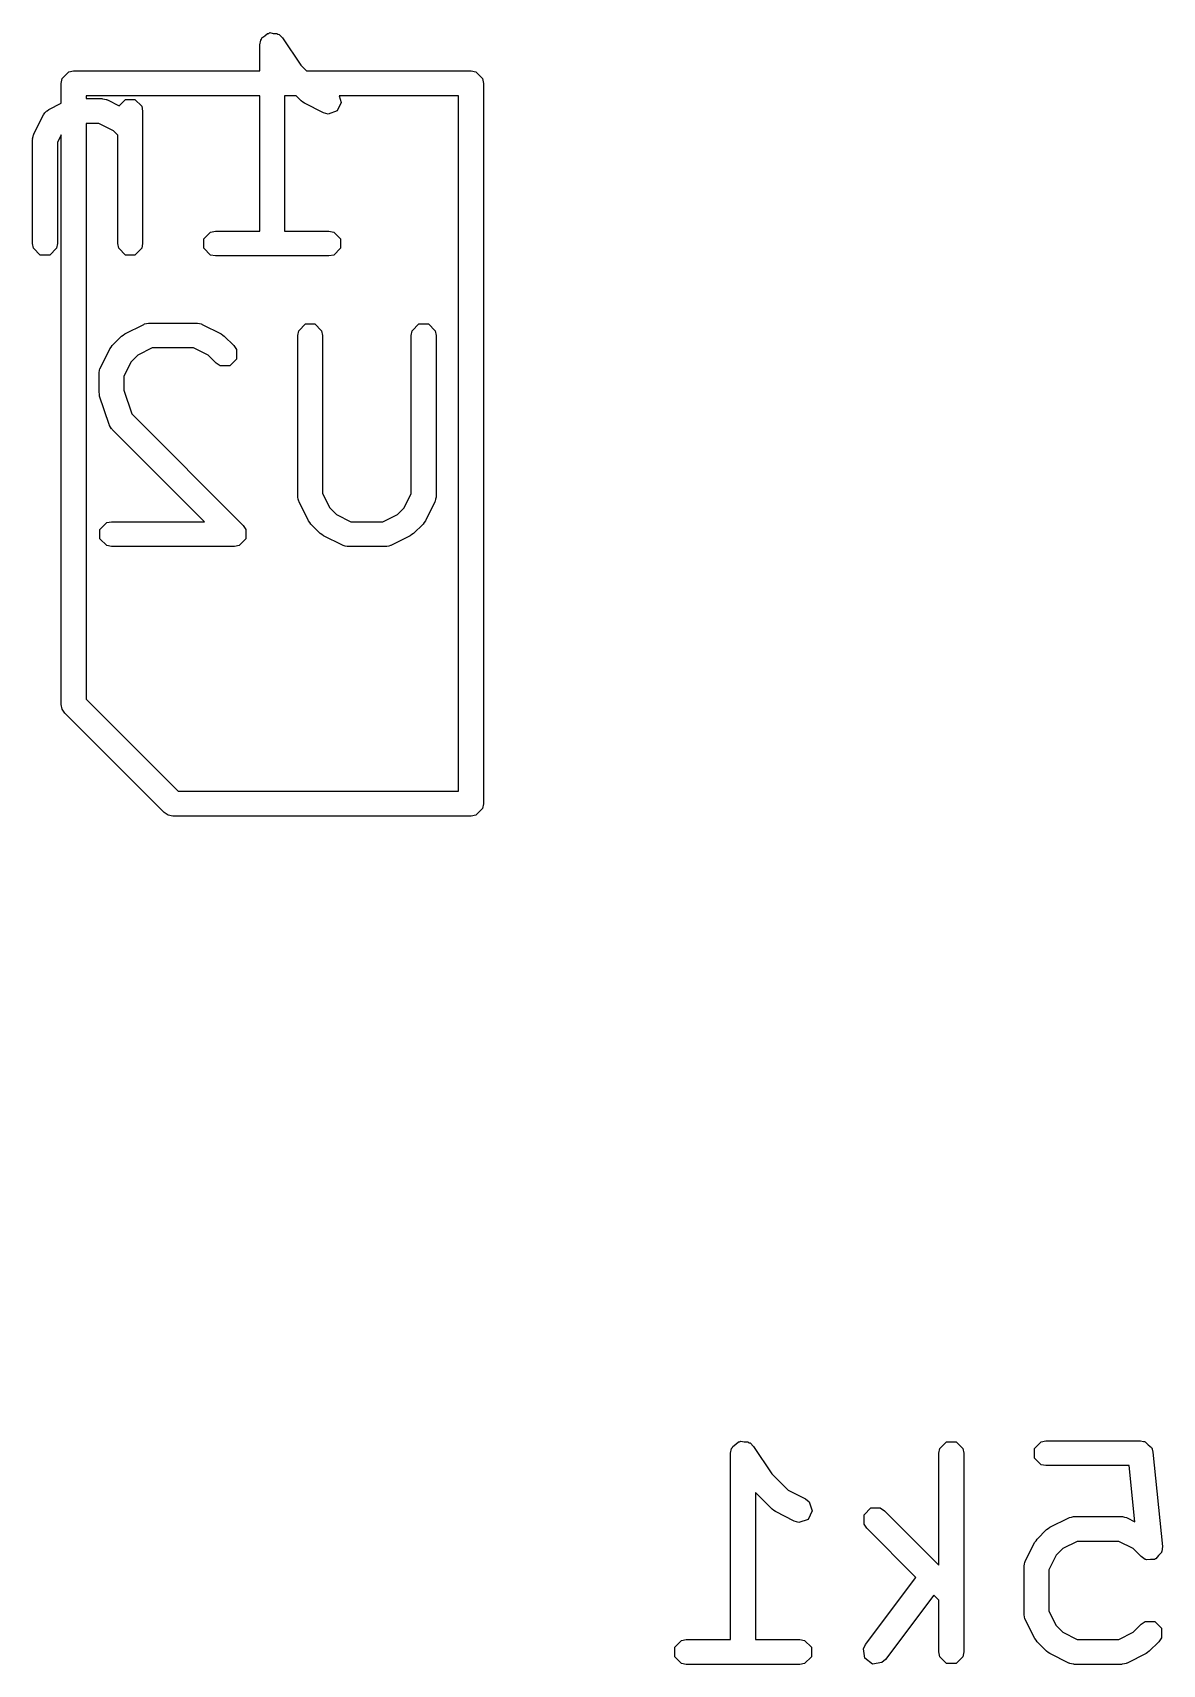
# Model space of a CAD drawing. Header units: inches. Extents: x 0.38 to 5.39, y 0.07 to 3.28.
# Drawn here: x 4.8773 to 5.0564, y 2.4926 to 2.7512 of the extents above; entities that cross this region are included whole.
import ezdxf

# ---------------------------------------------------------------- set-up
doc = ezdxf.new("R2010")
doc.units = ezdxf.units.IN
doc.header["$MEASUREMENT"] = 0
doc.layers.add('BLACK', color=250, linetype='CONTINUOUS')

msp = doc.modelspace()

# ---------------------------------------------------------------- linework, layer by layer
at = {"layer": 'BLACK', "linetype": 'CONTINUOUS'}
for p, q in [((4.9133, 2.74926), (4.91345, 2.75001)), ((4.9133, 2.74512), (4.9133, 2.74926)), ((4.91345, 2.75001), (4.9136, 2.75015)), ((4.9136, 2.75015), (4.91364, 2.75035)), ((4.91364, 2.75035), (4.91411, 2.75067)), ((4.91411, 2.75067), (4.91452, 2.75107)), ((4.91452, 2.75107), (4.91472, 2.75107)), ((4.91472, 2.75107), (4.91489, 2.75119)), ((4.91489, 2.75119), (4.91545, 2.75107)), ((4.91545, 2.75107), (4.91603, 2.75107)), ((4.91603, 2.75107), (4.91617, 2.75093)), ((4.91617, 2.75093), (4.91637, 2.75089)), ((4.91637, 2.75089), (4.91691, 2.75035)), ((4.91691, 2.75035), (4.9198, 2.74601)), ((4.88198, 2.7439), (4.88305, 2.74497)), ((4.88305, 2.74497), (4.8838, 2.74512)), ((4.8838, 2.74512), (4.9133, 2.74512)), ((4.9198, 2.74601), (4.92069, 2.74512)), ((4.92069, 2.74512), (4.94679, 2.74512)), ((4.94679, 2.74512), (4.94754, 2.74497)), ((4.94754, 2.74497), (4.94861, 2.7439)), ((4.88183, 2.74315), (4.88198, 2.7439)), ((4.88183, 2.73999), (4.88183, 2.74315)), ((4.94861, 2.7439), (4.94876, 2.74315)), ((4.94876, 2.74315), (4.94876, 2.62898)), ((4.87959, 2.73878), (4.8799, 2.73902)), ((4.8799, 2.73902), (4.88183, 2.73999)), ((4.9133, 2.74118), (4.88577, 2.74118)), ((4.88577, 2.74118), (4.88577, 2.74073)), ((4.88577, 2.74073), (4.88828, 2.74073)), ((4.88828, 2.74073), (4.88837, 2.74071)), ((4.88837, 2.74071), (4.88841, 2.74072)), ((4.88841, 2.74072), (4.88872, 2.74064)), ((4.88872, 2.74064), (4.88903, 2.74058)), ((4.88903, 2.74058), (4.88906, 2.74054)), ((4.88906, 2.74054), (4.88916, 2.74052)), ((4.88916, 2.74052), (4.89103, 2.73958)), ((4.89103, 2.73958), (4.89202, 2.74058)), ((4.89202, 2.74058), (4.89353, 2.74058)), ((4.89353, 2.74058), (4.89459, 2.73951)), ((4.89459, 2.73951), (4.89474, 2.73876)), ((4.9133, 2.71973), (4.9133, 2.74118)), ((4.91906, 2.74118), (4.91724, 2.74118)), ((4.91724, 2.74118), (4.91724, 2.71973)), ((4.91988, 2.74037), (4.91906, 2.74118)), ((4.92014, 2.74019), (4.91988, 2.74037)), ((4.92039, 2.74), (4.92014, 2.74019)), ((4.92339, 2.7385), (4.92039, 2.74)), ((4.92623, 2.74012), (4.92556, 2.73877)), ((4.92588, 2.74118), (4.92623, 2.74012)), ((4.94482, 2.74118), (4.92588, 2.74118)), ((4.94482, 2.63094), (4.94482, 2.74118)), ((4.87752, 2.73514), (4.87902, 2.73814)), ((4.87902, 2.73814), (4.87926, 2.73845)), ((4.87926, 2.73845), (4.87929, 2.73855)), ((4.87929, 2.73855), (4.8794, 2.73863)), ((4.8794, 2.73863), (4.87949, 2.73874)), ((4.87949, 2.73874), (4.87959, 2.73878)), ((4.88781, 2.73679), (4.88577, 2.73679)), ((4.88577, 2.73679), (4.88577, 2.64554)), ((4.89011, 2.73564), (4.88781, 2.73679)), ((4.89474, 2.73876), (4.89474, 2.71776)), ((4.92413, 2.73829), (4.92339, 2.7385)), ((4.92556, 2.73877), (4.92413, 2.73829)), ((4.87731, 2.7344), (4.8774, 2.7347)), ((4.87733, 2.73435), (4.87731, 2.7344)), ((4.87731, 2.73426), (4.87733, 2.73435)), ((4.87731, 2.71776), (4.87731, 2.73426)), ((4.8774, 2.7347), (4.87746, 2.73501)), ((4.87746, 2.73501), (4.87749, 2.73504)), ((4.87749, 2.73504), (4.87752, 2.73514)), ((4.88183, 2.73497), (4.88124, 2.73379)), ((4.88124, 2.73379), (4.88124, 2.71776)), ((4.88183, 2.64472), (4.88183, 2.73497)), ((4.89081, 2.73494), (4.89011, 2.73564)), ((4.89081, 2.71776), (4.89081, 2.73494)), ((4.90445, 2.71851), (4.90552, 2.71958)), ((4.90445, 2.71701), (4.90445, 2.71851)), ((4.90552, 2.71958), (4.90627, 2.71973)), ((4.90627, 2.71973), (4.9133, 2.71973)), ((4.91724, 2.71973), (4.92427, 2.71973)), ((4.92427, 2.71973), (4.92502, 2.71958)), ((4.92502, 2.71958), (4.92609, 2.71851)), ((4.92609, 2.71851), (4.92609, 2.71701)), ((4.87746, 2.71701), (4.87731, 2.71776)), ((4.87852, 2.71594), (4.87746, 2.71701)), ((4.88003, 2.71594), (4.87852, 2.71594)), ((4.88109, 2.71701), (4.88003, 2.71594)), ((4.88124, 2.71776), (4.88109, 2.71701)), ((4.89096, 2.71701), (4.89081, 2.71776)), ((4.89202, 2.71594), (4.89096, 2.71701)), ((4.89353, 2.71594), (4.89202, 2.71594)), ((4.89459, 2.71701), (4.89353, 2.71594)), ((4.89474, 2.71776), (4.89459, 2.71701)), ((4.90552, 2.71594), (4.90445, 2.71701)), ((4.90627, 2.71579), (4.90552, 2.71594)), ((4.92427, 2.71579), (4.90627, 2.71579)), ((4.92502, 2.71594), (4.92427, 2.71579)), ((4.92609, 2.71701), (4.92502, 2.71594)), ((4.88991, 2.70159), (4.89141, 2.70309)), ((4.89141, 2.70309), (4.89167, 2.70326)), ((4.89167, 2.70326), (4.89192, 2.70345)), ((4.89192, 2.70345), (4.89492, 2.70495)), ((4.89492, 2.70495), (4.89501, 2.70498)), ((4.89501, 2.70498), (4.89504, 2.70501)), ((4.89504, 2.70501), (4.89535, 2.70507)), ((4.89535, 2.70507), (4.89566, 2.70516)), ((4.89566, 2.70516), (4.8957, 2.70514)), ((4.8957, 2.70514), (4.8958, 2.70516)), ((4.8958, 2.70516), (4.9033, 2.70516)), ((4.9033, 2.70516), (4.90339, 2.70514)), ((4.90339, 2.70514), (4.90344, 2.70516)), ((4.90344, 2.70516), (4.90374, 2.70507)), ((4.90374, 2.70507), (4.90405, 2.70501)), ((4.90405, 2.70501), (4.90408, 2.70498)), ((4.90408, 2.70498), (4.90418, 2.70495)), ((4.90418, 2.70495), (4.90718, 2.70345)), ((4.90718, 2.70345), (4.90743, 2.70326)), ((4.90743, 2.70326), (4.90769, 2.70309)), ((4.90769, 2.70309), (4.90919, 2.70159)), ((4.91933, 2.70319), (4.91948, 2.70395)), ((4.91933, 2.6777), (4.91933, 2.70319)), ((4.91948, 2.70395), (4.92054, 2.70501)), ((4.92054, 2.70501), (4.92205, 2.70501)), ((4.92205, 2.70501), (4.92311, 2.70395)), ((4.92311, 2.70395), (4.92326, 2.70319)), ((4.92326, 2.70319), (4.92326, 2.67816)), ((4.93732, 2.70319), (4.93747, 2.70395)), ((4.93732, 2.67816), (4.93732, 2.70319)), ((4.93747, 2.70395), (4.93854, 2.70501)), ((4.93854, 2.70501), (4.94005, 2.70501)), ((4.94005, 2.70501), (4.94111, 2.70395)), ((4.94111, 2.70395), (4.94126, 2.70319)), ((4.94126, 2.70319), (4.94126, 2.6777)), ((4.88804, 2.69807), (4.88954, 2.70107)), ((4.88954, 2.70107), (4.88973, 2.70132)), ((4.88973, 2.70132), (4.88991, 2.70159)), ((4.89396, 2.70008), (4.89292, 2.69903)), ((4.89626, 2.70122), (4.89396, 2.70008)), ((4.90283, 2.70122), (4.89626, 2.70122)), ((4.90513, 2.70008), (4.90283, 2.70122)), ((4.9064, 2.6988), (4.90513, 2.70008)), ((4.90919, 2.70159), (4.90961, 2.70095)), ((4.90961, 2.70095), (4.90961, 2.69944)), ((4.88783, 2.69733), (4.88792, 2.69764)), ((4.88792, 2.69764), (4.88798, 2.69795)), ((4.88798, 2.69795), (4.88801, 2.69798)), ((4.88801, 2.69798), (4.88804, 2.69807)), ((4.89292, 2.69903), (4.89177, 2.69673)), ((4.90704, 2.69837), (4.9064, 2.6988)), ((4.90855, 2.69837), (4.90704, 2.69837)), ((4.90961, 2.69944), (4.90855, 2.69837)), ((4.88785, 2.69729), (4.88783, 2.69733)), ((4.88783, 2.69719), (4.88785, 2.69729)), ((4.88783, 2.69419), (4.88783, 2.69719)), ((4.89177, 2.69673), (4.89177, 2.69451)), ((4.88789, 2.69388), (4.88783, 2.69419)), ((4.88793, 2.69357), (4.88789, 2.69388)), ((4.88943, 2.68907), (4.88793, 2.69357)), ((4.89177, 2.69451), (4.89302, 2.69076)), ((4.89302, 2.69076), (4.91069, 2.67309)), ((4.88948, 2.68899), (4.88943, 2.68907)), ((4.88948, 2.68894), (4.88948, 2.68899)), ((4.88965, 2.68868), (4.88948, 2.68894)), ((4.88981, 2.68841), (4.88965, 2.68868)), ((4.88985, 2.68838), (4.88981, 2.68841)), ((4.88991, 2.6883), (4.88985, 2.68838)), ((4.90454, 2.67367), (4.88991, 2.6883)), ((4.91935, 2.6776), (4.91933, 2.6777)), ((4.91933, 2.67756), (4.91935, 2.6776)), ((4.91941, 2.67725), (4.91933, 2.67756)), ((4.91948, 2.67694), (4.91941, 2.67725)), ((4.91951, 2.67691), (4.91948, 2.67694)), ((4.91953, 2.67682), (4.91951, 2.67691)), ((4.92103, 2.67382), (4.91953, 2.67682)), ((4.92326, 2.67816), (4.92441, 2.67586)), ((4.93617, 2.67586), (4.93732, 2.67816)), ((4.94105, 2.67682), (4.93955, 2.67382)), ((4.94108, 2.67691), (4.94105, 2.67682)), ((4.94111, 2.67694), (4.94108, 2.67691)), ((4.94117, 2.67725), (4.94111, 2.67694)), ((4.94126, 2.67756), (4.94117, 2.67725)), ((4.94126, 2.6777), (4.94124, 2.6776)), ((4.94124, 2.6776), (4.94126, 2.67756)), ((4.92441, 2.67586), (4.92546, 2.67481)), ((4.92546, 2.67481), (4.92776, 2.67367)), ((4.93283, 2.67367), (4.93513, 2.67481)), ((4.93513, 2.67481), (4.93617, 2.67586)), ((4.88798, 2.67245), (4.88905, 2.67352)), ((4.88798, 2.67094), (4.88798, 2.67245)), ((4.88905, 2.67352), (4.8898, 2.67367)), ((4.8898, 2.67367), (4.90454, 2.67367)), ((4.91069, 2.67309), (4.91111, 2.67245)), ((4.91111, 2.67245), (4.91111, 2.67094)), ((4.92123, 2.67357), (4.92103, 2.67382)), ((4.9214, 2.6733), (4.92123, 2.67357)), ((4.9229, 2.6718), (4.9214, 2.6733)), ((4.92316, 2.67163), (4.9229, 2.6718)), ((4.92341, 2.67144), (4.92316, 2.67163)), ((4.92776, 2.67367), (4.93283, 2.67367)), ((4.93742, 2.67163), (4.93717, 2.67144)), ((4.93768, 2.6718), (4.93742, 2.67163)), ((4.93918, 2.6733), (4.93768, 2.6718)), ((4.93936, 2.67357), (4.93918, 2.6733)), ((4.93955, 2.67382), (4.93936, 2.67357)), ((4.88905, 2.66988), (4.88798, 2.67094)), ((4.8898, 2.66973), (4.88905, 2.66988)), ((4.9093, 2.66973), (4.8898, 2.66973)), ((4.91005, 2.66988), (4.9093, 2.66973)), ((4.91111, 2.67094), (4.91005, 2.66988)), ((4.92641, 2.66994), (4.92341, 2.67144)), ((4.92651, 2.66991), (4.92641, 2.66994)), ((4.92654, 2.66988), (4.92651, 2.66991)), ((4.92685, 2.66982), (4.92654, 2.66988)), ((4.92715, 2.66973), (4.92685, 2.66982)), ((4.9272, 2.66975), (4.92715, 2.66973)), ((4.92729, 2.66973), (4.9272, 2.66975)), ((4.93329, 2.66973), (4.92729, 2.66973)), ((4.93339, 2.66975), (4.93329, 2.66973)), ((4.93343, 2.66973), (4.93339, 2.66975)), ((4.93374, 2.66982), (4.93343, 2.66973)), ((4.93405, 2.66988), (4.93374, 2.66982)), ((4.93408, 2.66991), (4.93405, 2.66988)), ((4.93417, 2.66994), (4.93408, 2.66991)), ((4.93717, 2.67144), (4.93417, 2.66994)), ((4.88198, 2.64397), (4.88183, 2.64472)), ((4.88241, 2.64333), (4.88198, 2.64397)), ((4.89816, 2.62758), (4.88241, 2.64333)), ((4.88577, 2.64554), (4.90036, 2.63094)), ((4.90036, 2.63094), (4.94482, 2.63094)), ((4.94861, 2.62822), (4.94754, 2.62716)), ((4.94876, 2.62898), (4.94861, 2.62822)), ((4.89879, 2.62716), (4.89816, 2.62758)), ((4.89955, 2.62701), (4.89879, 2.62716)), ((4.89879, 2.62716), (4.89879, 2.62716)), ((4.94679, 2.62701), (4.89955, 2.62701)), ((4.94754, 2.62716), (4.94679, 2.62701)), ((4.98794, 2.52603), (4.98809, 2.52678)), ((4.98809, 2.52678), (4.98824, 2.52692)), ((4.98824, 2.52692), (4.98828, 2.52712)), ((4.98828, 2.52712), (4.98875, 2.52744)), ((4.98875, 2.52744), (4.98916, 2.52785)), ((4.98916, 2.52785), (4.98936, 2.52785)), ((4.98936, 2.52785), (4.98953, 2.52796)), ((4.98953, 2.52796), (4.99009, 2.52785)), ((4.99009, 2.52785), (4.99066, 2.52785)), ((4.99066, 2.52785), (4.99081, 2.5277)), ((4.99081, 2.5277), (4.99101, 2.52766)), ((4.99101, 2.52766), (4.99155, 2.52712)), ((4.99155, 2.52712), (4.99444, 2.52278)), ((5.02094, 2.52603), (5.02109, 2.52678)), ((5.02109, 2.52678), (5.02215, 2.52785)), ((5.02215, 2.52785), (5.02366, 2.52785)), ((5.02366, 2.52785), (5.02473, 2.52678)), ((5.02473, 2.52678), (5.02488, 2.52603)), ((5.03609, 2.52678), (5.03715, 2.52785)), ((5.03609, 2.52527), (5.03609, 2.52678)), ((5.03715, 2.52785), (5.0379, 2.528)), ((5.0379, 2.528), (5.0529, 2.528)), ((5.0529, 2.528), (5.05337, 2.5279)), ((5.05337, 2.5279), (5.05347, 2.52791)), ((5.05347, 2.52791), (5.05352, 2.52787)), ((5.05352, 2.52787), (5.05366, 2.52785)), ((5.05366, 2.52785), (5.05412, 2.52738)), ((5.05412, 2.52738), (5.05464, 2.52696)), ((5.05464, 2.52696), (5.05468, 2.52682)), ((5.05468, 2.52682), (5.05472, 2.52678)), ((5.05472, 2.52678), (5.05472, 2.52668)), ((4.98794, 2.4965), (4.98794, 2.52603)), ((5.02094, 2.50828), (5.02094, 2.52603)), ((5.02488, 2.52603), (5.02488, 2.49453)), ((5.03715, 2.52421), (5.03609, 2.52527)), ((5.0379, 2.52406), (5.03715, 2.52421)), ((5.05472, 2.52668), (5.05486, 2.52622)), ((5.05486, 2.52622), (5.05636, 2.51123)), ((4.99444, 2.52278), (4.99708, 2.52015)), ((5.05112, 2.52406), (5.0379, 2.52406)), ((5.05201, 2.51518), (5.05112, 2.52406)), ((4.99452, 2.51714), (4.99188, 2.51978)), ((4.99188, 2.51978), (4.99188, 2.4965)), ((4.99708, 2.52015), (4.99979, 2.51879)), ((4.99478, 2.51696), (4.99452, 2.51714)), ((4.99503, 2.51677), (4.99478, 2.51696)), ((4.99803, 2.51527), (4.99503, 2.51677)), ((4.99979, 2.51879), (5.0004, 2.51832)), ((5.00087, 2.51689), (5.0002, 2.51554)), ((5.0004, 2.51832), (5.00087, 2.51689)), ((5.00909, 2.51628), (5.01015, 2.51735)), ((5.01015, 2.51735), (5.01166, 2.51735)), ((5.01166, 2.51735), (5.0123, 2.51692)), ((5.0123, 2.51692), (5.02094, 2.50828)), ((4.99877, 2.51507), (4.99803, 2.51527)), ((5.0002, 2.51554), (4.99877, 2.51507)), ((5.00909, 2.51478), (5.00909, 2.51628)), ((5.00952, 2.51414), (5.00909, 2.51478)), ((5.01731, 2.50635), (5.00952, 2.51414)), ((5.03651, 2.51242), (5.03801, 2.51392)), ((5.03801, 2.51392), (5.03828, 2.5141)), ((5.03828, 2.5141), (5.03852, 2.51429)), ((5.03852, 2.51429), (5.04152, 2.51579)), ((5.04152, 2.51579), (5.04162, 2.51582)), ((5.04162, 2.51582), (5.04165, 2.51585)), ((5.04165, 2.51585), (5.04196, 2.51591)), ((5.04196, 2.51591), (5.04226, 2.51599)), ((5.04226, 2.51599), (5.04231, 2.51598)), ((5.04231, 2.51598), (5.0424, 2.516)), ((5.0424, 2.516), (5.0499, 2.516)), ((5.0499, 2.516), (5.05, 2.51598)), ((5.05, 2.51598), (5.05004, 2.51599)), ((5.05004, 2.51599), (5.05035, 2.51591)), ((5.05035, 2.51591), (5.05066, 2.51585)), ((5.05066, 2.51585), (5.05069, 2.51582)), ((5.05069, 2.51582), (5.05078, 2.51579)), ((5.05078, 2.51579), (5.05201, 2.51518)), ((5.03464, 2.50891), (5.03614, 2.51191)), ((5.03614, 2.51191), (5.03634, 2.51216)), ((5.03634, 2.51216), (5.03651, 2.51242)), ((5.04287, 2.51206), (5.04057, 2.51091)), ((5.04944, 2.51206), (5.04287, 2.51206)), ((5.05174, 2.51091), (5.04944, 2.51206)), ((5.03452, 2.50847), (5.03459, 2.50878)), ((5.03459, 2.50878), (5.03462, 2.50882)), ((5.03462, 2.50882), (5.03464, 2.50891)), ((5.03952, 2.50986), (5.03837, 2.50757)), ((5.04057, 2.51091), (5.03952, 2.50986)), ((5.05301, 2.50964), (5.05174, 2.51091)), ((5.05365, 2.50921), (5.05301, 2.50964)), ((5.05375, 2.50921), (5.05365, 2.50921)), ((5.05383, 2.50915), (5.05375, 2.50921)), ((5.05449, 2.50921), (5.05383, 2.50915)), ((5.05516, 2.50921), (5.05449, 2.50921)), ((5.05523, 2.50928), (5.05516, 2.50921)), ((5.05533, 2.50929), (5.05523, 2.50928)), ((5.05575, 2.50981), (5.05533, 2.50929)), ((5.05622, 2.51028), (5.05575, 2.50981)), ((5.05629, 2.51046), (5.05622, 2.51038)), ((5.05622, 2.51038), (5.05622, 2.51028)), ((5.05636, 2.51123), (5.05629, 2.51046)), ((5.00933, 2.49571), (5.01731, 2.50635)), ((5.03444, 2.50817), (5.03452, 2.50847)), ((5.03446, 2.50813), (5.03444, 2.50817)), ((5.03444, 2.50803), (5.03446, 2.50813)), ((5.03444, 2.50053), (5.03444, 2.50803)), ((5.03837, 2.50757), (5.03837, 2.501)), ((5.02012, 2.50353), (5.01248, 2.49335)), ((5.02094, 2.50272), (5.02012, 2.50353)), ((5.02094, 2.49453), (5.02094, 2.50272)), ((5.03837, 2.501), (5.03952, 2.4987)), ((5.03446, 2.50043), (5.03444, 2.50053)), ((5.03444, 2.50039), (5.03446, 2.50043)), ((5.03452, 2.50009), (5.03444, 2.50039)), ((5.03459, 2.49978), (5.03452, 2.50009)), ((5.03462, 2.49975), (5.03459, 2.49978)), ((5.03464, 2.49965), (5.03462, 2.49975)), ((5.03614, 2.49665), (5.03464, 2.49965)), ((5.03952, 2.4987), (5.04057, 2.49765)), ((5.05174, 2.49765), (5.05301, 2.49892)), ((5.05301, 2.49892), (5.05365, 2.49935)), ((5.05365, 2.49935), (5.05516, 2.49935)), ((5.05516, 2.49935), (5.05622, 2.49828)), ((4.97909, 2.49528), (4.98016, 2.49635)), ((4.98016, 2.49635), (4.98091, 2.4965)), ((4.98091, 2.4965), (4.98794, 2.4965)), ((4.99188, 2.4965), (4.99891, 2.4965)), ((4.99891, 2.4965), (4.99966, 2.49635)), ((4.99966, 2.49635), (5.00073, 2.49528)), ((5.03634, 2.4964), (5.03614, 2.49665)), ((5.03651, 2.49614), (5.03634, 2.4964)), ((5.03801, 2.49464), (5.03651, 2.49614)), ((5.04057, 2.49765), (5.04287, 2.4965)), ((5.04287, 2.4965), (5.04944, 2.4965)), ((5.04944, 2.4965), (5.05174, 2.49765)), ((5.05579, 2.49614), (5.05429, 2.49464)), ((5.05622, 2.49678), (5.05579, 2.49614)), ((5.05622, 2.49828), (5.05622, 2.49678)), ((4.97909, 2.49378), (4.97909, 2.49528)), ((4.98016, 2.49271), (4.97909, 2.49378)), ((5.00073, 2.49378), (4.99966, 2.49271)), ((5.00073, 2.49528), (5.00073, 2.49378)), ((5.009, 2.49502), (5.00933, 2.49571)), ((5.00921, 2.49353), (5.009, 2.49502)), ((5.01042, 2.49262), (5.00921, 2.49353)), ((5.01248, 2.49335), (5.01191, 2.49284)), ((5.02109, 2.49378), (5.02094, 2.49453)), ((5.02215, 2.49271), (5.02109, 2.49378)), ((5.02473, 2.49378), (5.02366, 2.49271)), ((5.02488, 2.49453), (5.02473, 2.49378)), ((5.03828, 2.49446), (5.03801, 2.49464)), ((5.03852, 2.49427), (5.03828, 2.49446)), ((5.04152, 2.49277), (5.03852, 2.49427)), ((5.05378, 2.49427), (5.05078, 2.49277)), ((5.05403, 2.49446), (5.05378, 2.49427)), ((5.05429, 2.49464), (5.05403, 2.49446)), ((4.98091, 2.49256), (4.98016, 2.49271)), ((4.99891, 2.49256), (4.98091, 2.49256)), ((4.99966, 2.49271), (4.99891, 2.49256)), ((5.01191, 2.49284), (5.01042, 2.49262)), ((5.02366, 2.49271), (5.02215, 2.49271)), ((5.04162, 2.49274), (5.04152, 2.49277)), ((5.04165, 2.49271), (5.04162, 2.49274)), ((5.04196, 2.49265), (5.04165, 2.49271)), ((5.04226, 2.49257), (5.04196, 2.49265)), ((5.04231, 2.49258), (5.04226, 2.49257)), ((5.0424, 2.49256), (5.04231, 2.49258)), ((5.0499, 2.49256), (5.0424, 2.49256)), ((5.05, 2.49258), (5.0499, 2.49256)), ((5.05004, 2.49257), (5.05, 2.49258)), ((5.05035, 2.49265), (5.05004, 2.49257)), ((5.05066, 2.49271), (5.05035, 2.49265)), ((5.05069, 2.49274), (5.05066, 2.49271)), ((5.05078, 2.49277), (5.05069, 2.49274))]:
    msp.add_line(p, q, dxfattribs=at)

doc.saveas('drawing.dxf')
